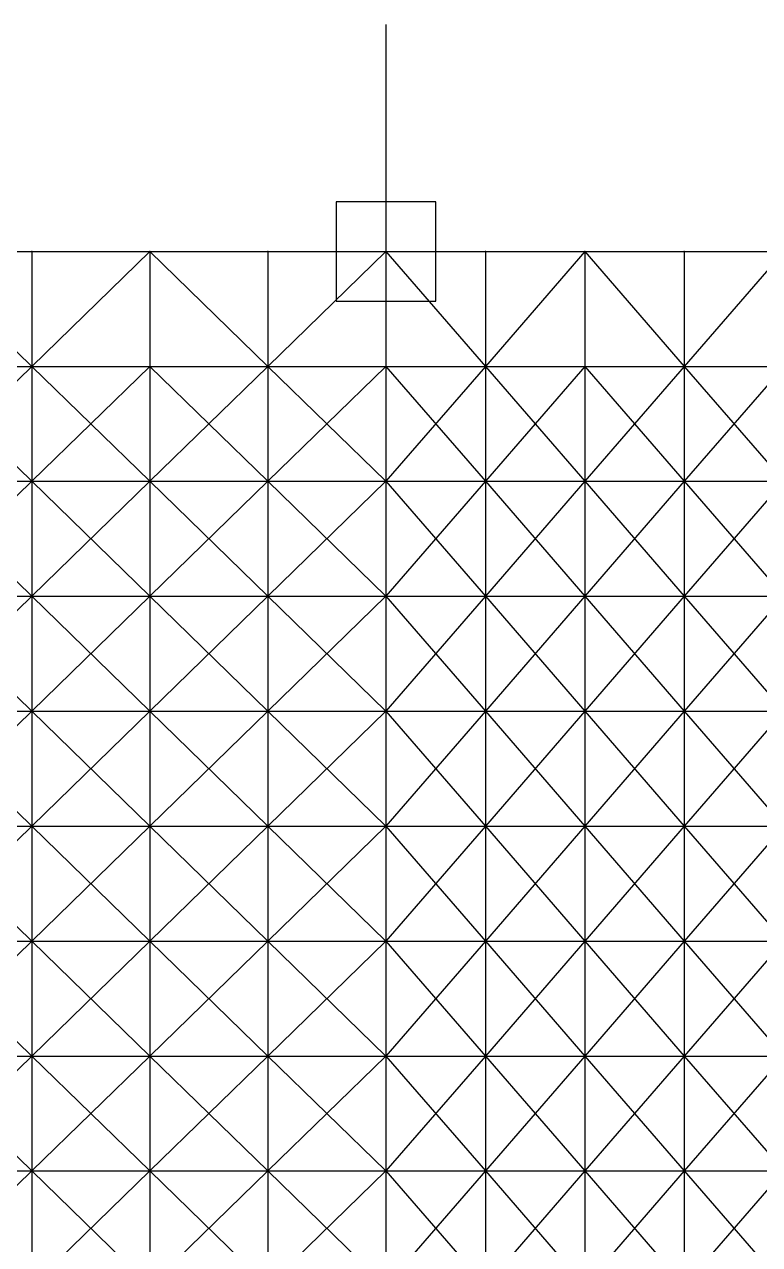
# Model space of a CAD drawing. Header units: millimetres. Extents: x -7.6 to 39, y -2.6 to 21.4.
# Drawn here: x 27.09 to 33.01, y 6.81 to 16.63 of the extents above; entities that cross this region are included whole.
import ezdxf

# ---------------------------------------------------------------- set-up
doc = ezdxf.new("R2010")
doc.units = ezdxf.units.MM
doc.linetypes.add('AM_ISO08W050x2', pattern=[9, 6, -0.75, 1.5, -0.75])
doc.layers.add('01_01_parede exterior', color=5, linetype='Continuous', lineweight=30)
for name, color, linetype in [('01_09_eixos', 124, 'AM_ISO08W050x2'), ('Bars', 7, 'Continuous'), ('Fixed Nodes', 7, 'Continuous'), ('Nodes', 7, 'Continuous')]:
    doc.layers.add(name, color=color, linetype=linetype)

msp = doc.modelspace()

# ---------------------------------------------------------------- linework, layer by layer
at = {"layer": '01_01_parede exterior'}
msp.add_lwpolyline([(30.4, 15.2), (29.6, 15.2), (29.6, 14.4), (30.4, 14.4)], close=True, dxfattribs=at)
at = {"layer": '01_09_eixos'}
for p, q in [((30, 16.6268), (30, -2.1613)), ((-1.3982, 14.8), (38.9641, 14.8)), ((-1.3982, 7.4), (38.9641, 7.4))]:
    msp.add_line(p, q, dxfattribs=at)
msp.add_lwpolyline([(-1.3982, 11.1), (38.9641, 11.1)], dxfattribs=at)
at = {"layer": 'Bars'}
for points in [[(26.2, 14.8, 0), (27.15, 14.8, 0)], [(26.2, 14.8, 0), (27.15, 13.875, 0)], [(26.2, 14.8, 0), (27.15, 13.875, -0.8)], [(27.15, 14.8, 0), (27.15, 13.875, 0)], [(27.15, 14.8, 0), (28.1, 14.8, 0)], [(27.15, 14.8, 0), (27.15, 13.875, -0.8)], [(28.1, 14.8, 0), (27.15, 13.875, 0)], [(28.1, 14.8, 0), (27.15, 13.875, -0.8)], [(28.1, 14.8, 0), (28.1, 13.875, 0)], [(28.1, 14.8, 0), (29.05, 14.8, 0)], [(28.1, 14.8, 0), (28.1, 13.875, -0.8)], [(28.1, 14.8, 0), (29.05, 13.875, 0)], [(28.1, 14.8, 0), (29.05, 13.875, -0.8)], [(29.05, 14.8, 0), (29.05, 13.875, 0)], [(29.05, 14.8, 0), (30, 14.8, 0)], [(29.05, 14.8, 0), (29.05, 13.875, -0.8)], [(30, 14.8, 0), (29.05, 13.875, 0)], [(30, 14.8, 0), (29.05, 13.875, -0.8)], [(30, 14.8, 0), (30, 13.875, 0)], [(30, 14.8, 0), (30.8, 14.8, 0)], [(30, 14.8, 0), (30, 13.875, -0.8)], [(30, 14.8, 0), (30.8, 13.875, 0)], [(30, 14.8, 0), (30.8, 13.875, -0.8)], [(30.8, 14.8, 0), (30.8, 13.875, 0)], [(30.8, 14.8, 0), (31.6, 14.8, 0)], [(30.8, 14.8, 0), (30.8, 13.875, -0.8)], [(31.6, 14.8, 0), (30.8, 13.875, 0)], [(31.6, 14.8, 0), (30.8, 13.875, -0.8)], [(31.6, 14.8, 0), (31.6, 13.875, 0)], [(31.6, 14.8, 0), (32.4, 14.8, 0)], [(31.6, 14.8, 0), (31.6, 13.875, -0.8)], [(31.6, 14.8, 0), (32.4, 13.875, 0)], [(31.6, 14.8, 0), (32.4, 13.875, -0.8)], [(32.4, 14.8, 0), (32.4, 13.875, 0)], [(32.4, 14.8, 0), (33.2, 14.8, 0)], [(32.4, 14.8, 0), (32.4, 13.875, -0.8)], [(33.2, 14.8, 0), (32.4, 13.875, 0)], [(33.2, 14.8, 0), (32.4, 13.875, -0.8)], [(26.2, 13.875, 0), (27.15, 13.875, 0)], [(26.2, 13.875, -0.8), (27.15, 13.875, -0.8)], [(26.2, 13.875, 0), (27.15, 13.875, -0.8)], [(27.15, 13.875, 0), (26.2, 12.95, 0)], [(26.2, 13.875, -0.8), (27.15, 12.95, -0.8)], [(27.15, 13.875, -0.8), (26.2, 12.95, 0)], [(27.15, 13.875, 0), (27.15, 13.875, -0.8)], [(27.15, 13.875, 0), (27.15, 12.95, 0)], [(27.15, 13.875, -0.8), (27.15, 12.95, -0.8)], [(27.15, 13.875, 0), (28.1, 13.875, 0)], [(27.15, 13.875, -0.8), (28.1, 13.875, -0.8)], [(27.15, 13.875, -0.8), (28.1, 13.875, 0)], [(27.15, 13.875, -0.8), (27.15, 12.95, 0)], [(27.15, 13.875, 0), (28.1, 12.95, 0)], [(28.1, 13.875, -0.8), (27.15, 12.95, -0.8)], [(27.15, 13.875, -0.8), (28.1, 12.95, 0)], [(28.1, 13.875, 0), (28.1, 13.875, -0.8)], [(28.1, 13.875, 0), (28.1, 12.95, 0)], [(28.1, 13.875, -0.8), (28.1, 12.95, -0.8)], [(28.1, 13.875, 0), (29.05, 13.875, 0)], [(28.1, 13.875, -0.8), (29.05, 13.875, -0.8)], [(28.1, 13.875, 0), (29.05, 13.875, -0.8)], [(28.1, 13.875, -0.8), (28.1, 12.95, 0)], [(29.05, 13.875, 0), (28.1, 12.95, 0)], [(28.1, 13.875, -0.8), (29.05, 12.95, -0.8)], [(29.05, 13.875, -0.8), (28.1, 12.95, 0)], [(29.05, 13.875, 0), (29.05, 13.875, -0.8)], [(29.05, 13.875, 0), (29.05, 12.95, 0)], [(29.05, 13.875, -0.8), (29.05, 12.95, -0.8)], [(29.05, 13.875, 0), (30, 13.875, 0)], [(29.05, 13.875, -0.8), (30, 13.875, -0.8)], [(29.05, 13.875, -0.8), (30, 13.875, 0)], [(29.05, 13.875, -0.8), (29.05, 12.95, 0)], [(29.05, 13.875, 0), (30, 12.95, 0)], [(30, 13.875, -0.8), (29.05, 12.95, -0.8)], [(29.05, 13.875, -0.8), (30, 12.95, 0)], [(30, 13.875, 0), (30, 13.875, -0.8)], [(30, 13.875, 0), (30, 12.95, 0)], [(30, 13.875, -0.8), (30, 12.95, -0.8)], [(30, 13.875, 0), (30.8, 13.875, 0)], [(30, 13.875, -0.8), (30.8, 13.875, -0.8)], [(30, 13.875, 0), (30.8, 13.875, -0.8)], [(30, 13.875, -0.8), (30, 12.95, 0)], [(30.8, 13.875, 0), (30, 12.95, 0)], [(30, 13.875, -0.8), (30.8, 12.95, -0.8)], [(30.8, 13.875, -0.8), (30, 12.95, 0)], [(30.8, 13.875, 0), (30.8, 13.875, -0.8)], [(30.8, 13.875, 0), (30.8, 12.95, 0)], [(30.8, 13.875, -0.8), (30.8, 12.95, -0.8)], [(30.8, 13.875, 0), (31.6, 13.875, 0)], [(30.8, 13.875, -0.8), (31.6, 13.875, -0.8)], [(30.8, 13.875, -0.8), (31.6, 13.875, 0)], [(30.8, 13.875, -0.8), (30.8, 12.95, 0)], [(30.8, 13.875, 0), (31.6, 12.95, 0)], [(31.6, 13.875, -0.8), (30.8, 12.95, -0.8)], [(30.8, 13.875, -0.8), (31.6, 12.95, 0)], [(31.6, 13.875, 0), (31.6, 13.875, -0.8)], [(31.6, 13.875, 0), (31.6, 12.95, 0)], [(31.6, 13.875, -0.8), (31.6, 12.95, -0.8)], [(31.6, 13.875, 0), (32.4, 13.875, 0)], [(31.6, 13.875, -0.8), (32.4, 13.875, -0.8)], [(31.6, 13.875, 0), (32.4, 13.875, -0.8)], [(31.6, 13.875, -0.8), (31.6, 12.95, 0)], [(32.4, 13.875, 0), (31.6, 12.95, 0)], [(31.6, 13.875, -0.8), (32.4, 12.95, -0.8)], [(32.4, 13.875, -0.8), (31.6, 12.95, 0)], [(32.4, 13.875, 0), (32.4, 13.875, -0.8)], [(32.4, 13.875, 0), (32.4, 12.95, 0)], [(32.4, 13.875, -0.8), (32.4, 12.95, -0.8)], [(32.4, 13.875, 0), (33.2, 13.875, 0)], [(32.4, 13.875, -0.8), (33.2, 13.875, -0.8)], [(32.4, 13.875, -0.8), (33.2, 13.875, 0)], [(32.4, 13.875, -0.8), (32.4, 12.95, 0)], [(32.4, 13.875, 0), (33.2, 12.95, 0)], [(33.2, 13.875, -0.8), (32.4, 12.95, -0.8)], [(32.4, 13.875, -0.8), (33.2, 12.95, 0)], [(26.2, 12.95, 0), (27.15, 12.95, 0)], [(26.2, 12.95, -0.8), (27.15, 12.95, -0.8)], [(26.2, 12.95, 0), (27.15, 12.95, -0.8)], [(26.2, 12.95, 0), (27.15, 12.025, 0)], [(27.15, 12.95, -0.8), (26.2, 12.025, -0.8)], [(26.2, 12.95, 0), (27.15, 12.025, -0.8)], [(27.15, 12.95, 0), (27.15, 12.95, -0.8)], [(27.15, 12.95, 0), (27.15, 12.025, 0)], [(27.15, 12.95, -0.8), (27.15, 12.025, -0.8)], [(27.15, 12.95, 0), (28.1, 12.95, 0)], [(27.15, 12.95, -0.8), (28.1, 12.95, -0.8)], [(27.15, 12.95, -0.8), (28.1, 12.95, 0)], [(27.15, 12.95, 0), (27.15, 12.025, -0.8)], [(28.1, 12.95, 0), (27.15, 12.025, 0)], [(27.15, 12.95, -0.8), (28.1, 12.025, -0.8)], [(28.1, 12.95, 0), (27.15, 12.025, -0.8)], [(28.1, 12.95, 0), (28.1, 12.95, -0.8)], [(28.1, 12.95, 0), (28.1, 12.025, 0)], [(28.1, 12.95, -0.8), (28.1, 12.025, -0.8)], [(28.1, 12.95, 0), (29.05, 12.95, 0)], [(28.1, 12.95, -0.8), (29.05, 12.95, -0.8)], [(28.1, 12.95, 0), (29.05, 12.95, -0.8)], [(28.1, 12.95, 0), (28.1, 12.025, -0.8)], [(28.1, 12.95, 0), (29.05, 12.025, 0)], [(29.05, 12.95, -0.8), (28.1, 12.025, -0.8)], [(28.1, 12.95, 0), (29.05, 12.025, -0.8)], [(29.05, 12.95, 0), (29.05, 12.95, -0.8)], [(29.05, 12.95, 0), (29.05, 12.025, 0)], [(29.05, 12.95, -0.8), (29.05, 12.025, -0.8)], [(29.05, 12.95, 0), (30, 12.95, 0)], [(29.05, 12.95, -0.8), (30, 12.95, -0.8)], [(29.05, 12.95, -0.8), (30, 12.95, 0)], [(29.05, 12.95, 0), (29.05, 12.025, -0.8)], [(30, 12.95, 0), (29.05, 12.025, 0)], [(29.05, 12.95, -0.8), (30, 12.025, -0.8)], [(30, 12.95, 0), (29.05, 12.025, -0.8)], [(30, 12.95, 0), (30, 12.95, -0.8)], [(30, 12.95, 0), (30, 12.025, 0)], [(30, 12.95, -0.8), (30, 12.025, -0.8)], [(30, 12.95, 0), (30.8, 12.95, 0)], [(30, 12.95, -0.8), (30.8, 12.95, -0.8)], [(30, 12.95, 0), (30.8, 12.95, -0.8)], [(30, 12.95, 0), (30, 12.025, -0.8)], [(30, 12.95, 0), (30.8, 12.025, 0)], [(30.8, 12.95, -0.8), (30, 12.025, -0.8)], [(30, 12.95, 0), (30.8, 12.025, -0.8)], [(30.8, 12.95, 0), (30.8, 12.95, -0.8)], [(30.8, 12.95, 0), (30.8, 12.025, 0)], [(30.8, 12.95, -0.8), (30.8, 12.025, -0.8)], [(30.8, 12.95, 0), (31.6, 12.95, 0)], [(30.8, 12.95, -0.8), (31.6, 12.95, -0.8)], [(30.8, 12.95, -0.8), (31.6, 12.95, 0)], [(30.8, 12.95, 0), (30.8, 12.025, -0.8)], [(31.6, 12.95, 0), (30.8, 12.025, 0)], [(30.8, 12.95, -0.8), (31.6, 12.025, -0.8)], [(31.6, 12.95, 0), (30.8, 12.025, -0.8)], [(31.6, 12.95, 0), (31.6, 12.95, -0.8)], [(31.6, 12.95, 0), (31.6, 12.025, 0)], [(31.6, 12.95, -0.8), (31.6, 12.025, -0.8)], [(31.6, 12.95, 0), (32.4, 12.95, 0)], [(31.6, 12.95, -0.8), (32.4, 12.95, -0.8)], [(31.6, 12.95, 0), (32.4, 12.95, -0.8)], [(31.6, 12.95, 0), (31.6, 12.025, -0.8)], [(31.6, 12.95, 0), (32.4, 12.025, 0)], [(32.4, 12.95, -0.8), (31.6, 12.025, -0.8)], [(31.6, 12.95, 0), (32.4, 12.025, -0.8)], [(32.4, 12.95, 0), (32.4, 12.95, -0.8)], [(32.4, 12.95, 0), (32.4, 12.025, 0)], [(32.4, 12.95, -0.8), (32.4, 12.025, -0.8)], [(32.4, 12.95, 0), (33.2, 12.95, 0)], [(32.4, 12.95, -0.8), (33.2, 12.95, -0.8)], [(32.4, 12.95, -0.8), (33.2, 12.95, 0)], [(32.4, 12.95, 0), (32.4, 12.025, -0.8)], [(33.2, 12.95, 0), (32.4, 12.025, 0)], [(32.4, 12.95, -0.8), (33.2, 12.025, -0.8)], [(33.2, 12.95, 0), (32.4, 12.025, -0.8)], [(26.2, 12.025, 0), (27.15, 12.025, 0)], [(26.2, 12.025, -0.8), (27.15, 12.025, -0.8)], [(26.2, 12.025, 0), (27.15, 12.025, -0.8)], [(27.15, 12.025, 0), (26.2, 11.1, 0)], [(26.2, 12.025, -0.8), (27.15, 11.1, -0.8)], [(27.15, 12.025, -0.8), (26.2, 11.1, 0)], [(27.15, 12.025, 0), (27.15, 12.025, -0.8)], [(27.15, 12.025, 0), (27.15, 11.1, 0)], [(27.15, 12.025, -0.8), (27.15, 11.1, -0.8)], [(27.15, 12.025, 0), (28.1, 12.025, 0)], [(27.15, 12.025, -0.8), (28.1, 12.025, -0.8)], [(27.15, 12.025, -0.8), (28.1, 12.025, 0)], [(27.15, 12.025, -0.8), (27.15, 11.1, 0)], [(27.15, 12.025, 0), (28.1, 11.1, 0)], [(28.1, 12.025, -0.8), (27.15, 11.1, -0.8)], [(27.15, 12.025, -0.8), (28.1, 11.1, 0)], [(28.1, 12.025, 0), (28.1, 12.025, -0.8)], [(28.1, 12.025, 0), (28.1, 11.1, 0)], [(28.1, 12.025, -0.8), (28.1, 11.1, -0.8)], [(28.1, 12.025, 0), (29.05, 12.025, 0)], [(28.1, 12.025, -0.8), (29.05, 12.025, -0.8)], [(28.1, 12.025, 0), (29.05, 12.025, -0.8)], [(28.1, 12.025, -0.8), (28.1, 11.1, 0)], [(29.05, 12.025, 0), (28.1, 11.1, 0)], [(28.1, 12.025, -0.8), (29.05, 11.1, -0.8)], [(29.05, 12.025, -0.8), (28.1, 11.1, 0)], [(29.05, 12.025, 0), (29.05, 12.025, -0.8)], [(29.05, 12.025, 0), (29.05, 11.1, 0)], [(29.05, 12.025, -0.8), (29.05, 11.1, -0.8)], [(29.05, 12.025, 0), (30, 12.025, 0)], [(29.05, 12.025, -0.8), (30, 12.025, -0.8)], [(29.05, 12.025, -0.8), (30, 12.025, 0)], [(29.05, 12.025, -0.8), (29.05, 11.1, 0)], [(29.05, 12.025, 0), (30, 11.1, 0)], [(30, 12.025, -0.8), (29.05, 11.1, -0.8)], [(29.05, 12.025, -0.8), (30, 11.1, 0)], [(30, 12.025, 0), (30, 12.025, -0.8)], [(30, 12.025, 0), (30, 11.1, 0)], [(30, 12.025, -0.8), (30, 11.1, -0.8)], [(30, 12.025, 0), (30.8, 12.025, 0)], [(30, 12.025, -0.8), (30.8, 12.025, -0.8)], [(30, 12.025, 0), (30.8, 12.025, -0.8)], [(30, 12.025, -0.8), (30, 11.1, 0)], [(30.8, 12.025, 0), (30, 11.1, 0)], [(30, 12.025, -0.8), (30.8, 11.1, -0.8)], [(30.8, 12.025, -0.8), (30, 11.1, 0)], [(30.8, 12.025, 0), (30.8, 12.025, -0.8)], [(30.8, 12.025, 0), (30.8, 11.1, 0)], [(30.8, 12.025, -0.8), (30.8, 11.1, -0.8)], [(30.8, 12.025, 0), (31.6, 12.025, 0)], [(30.8, 12.025, -0.8), (31.6, 12.025, -0.8)], [(30.8, 12.025, -0.8), (31.6, 12.025, 0)], [(30.8, 12.025, -0.8), (30.8, 11.1, 0)], [(30.8, 12.025, 0), (31.6, 11.1, 0)], [(31.6, 12.025, -0.8), (30.8, 11.1, -0.8)], [(30.8, 12.025, -0.8), (31.6, 11.1, 0)], [(31.6, 12.025, 0), (31.6, 12.025, -0.8)], [(31.6, 12.025, 0), (31.6, 11.1, 0)], [(31.6, 12.025, -0.8), (31.6, 11.1, -0.8)], [(31.6, 12.025, 0), (32.4, 12.025, 0)], [(31.6, 12.025, -0.8), (32.4, 12.025, -0.8)], [(31.6, 12.025, 0), (32.4, 12.025, -0.8)], [(31.6, 12.025, -0.8), (31.6, 11.1, 0)], [(32.4, 12.025, 0), (31.6, 11.1, 0)], [(31.6, 12.025, -0.8), (32.4, 11.1, -0.8)], [(32.4, 12.025, -0.8), (31.6, 11.1, 0)], [(32.4, 12.025, 0), (32.4, 12.025, -0.8)], [(32.4, 12.025, 0), (32.4, 11.1, 0)], [(32.4, 12.025, -0.8), (32.4, 11.1, -0.8)], [(32.4, 12.025, 0), (33.2, 12.025, 0)], [(32.4, 12.025, -0.8), (33.2, 12.025, -0.8)], [(32.4, 12.025, -0.8), (33.2, 12.025, 0)], [(32.4, 12.025, -0.8), (32.4, 11.1, 0)], [(32.4, 12.025, 0), (33.2, 11.1, 0)], [(33.2, 12.025, -0.8), (32.4, 11.1, -0.8)], [(32.4, 12.025, -0.8), (33.2, 11.1, 0)], [(26.2, 11.1, 0), (27.15, 11.1, 0)], [(26.2, 11.1, -0.8), (27.15, 11.1, -0.8)], [(26.2, 11.1, 0), (27.15, 11.1, -0.8)], [(26.2, 11.1, 0), (27.15, 10.175, 0)], [(27.15, 11.1, -0.8), (26.2, 10.175, -0.8)], [(26.2, 11.1, 0), (27.15, 10.175, -0.8)], [(27.15, 11.1, 0), (27.15, 11.1, -0.8)], [(27.15, 11.1, 0), (27.15, 10.175, 0)], [(27.15, 11.1, -0.8), (27.15, 10.175, -0.8)], [(27.15, 11.1, 0), (28.1, 11.1, 0)], [(27.15, 11.1, -0.8), (28.1, 11.1, -0.8)], [(27.15, 11.1, -0.8), (28.1, 11.1, 0)], [(27.15, 11.1, 0), (27.15, 10.175, -0.8)], [(28.1, 11.1, 0), (27.15, 10.175, 0)], [(27.15, 11.1, -0.8), (28.1, 10.175, -0.8)], [(28.1, 11.1, 0), (27.15, 10.175, -0.8)], [(28.1, 11.1, 0), (28.1, 11.1, -0.8)], [(28.1, 11.1, 0), (28.1, 10.175, 0)], [(28.1, 11.1, -0.8), (28.1, 10.175, -0.8)], [(28.1, 11.1, 0), (29.05, 11.1, 0)], [(28.1, 11.1, -0.8), (29.05, 11.1, -0.8)], [(28.1, 11.1, 0), (29.05, 11.1, -0.8)], [(28.1, 11.1, 0), (28.1, 10.175, -0.8)], [(28.1, 11.1, 0), (29.05, 10.175, 0)], [(29.05, 11.1, -0.8), (28.1, 10.175, -0.8)], [(28.1, 11.1, 0), (29.05, 10.175, -0.8)], [(29.05, 11.1, 0), (29.05, 11.1, -0.8)], [(29.05, 11.1, 0), (29.05, 10.175, 0)], [(29.05, 11.1, -0.8), (29.05, 10.175, -0.8)], [(29.05, 11.1, 0), (30, 11.1, 0)], [(29.05, 11.1, -0.8), (30, 11.1, -0.8)], [(29.05, 11.1, -0.8), (30, 11.1, 0)], [(29.05, 11.1, 0), (29.05, 10.175, -0.8)], [(30, 11.1, 0), (29.05, 10.175, 0)], [(29.05, 11.1, -0.8), (30, 10.175, -0.8)], [(30, 11.1, 0), (29.05, 10.175, -0.8)], [(30, 11.1, 0), (30, 11.1, -0.8)], [(30, 11.1, 0), (30, 10.175, 0)], [(30, 11.1, -0.8), (30, 10.175, -0.8)], [(30, 11.1, 0), (30.8, 11.1, 0)], [(30, 11.1, -0.8), (30.8, 11.1, -0.8)], [(30, 11.1, 0), (30.8, 11.1, -0.8)], [(30, 11.1, 0), (30, 10.175, -0.8)], [(30, 11.1, 0), (30.8, 10.175, 0)], [(30.8, 11.1, -0.8), (30, 10.175, -0.8)], [(30, 11.1, 0), (30.8, 10.175, -0.8)], [(30.8, 11.1, 0), (30.8, 11.1, -0.8)], [(30.8, 11.1, 0), (30.8, 10.175, 0)], [(30.8, 11.1, -0.8), (30.8, 10.175, -0.8)], [(30.8, 11.1, 0), (31.6, 11.1, 0)], [(30.8, 11.1, -0.8), (31.6, 11.1, -0.8)], [(30.8, 11.1, -0.8), (31.6, 11.1, 0)], [(30.8, 11.1, 0), (30.8, 10.175, -0.8)], [(31.6, 11.1, 0), (30.8, 10.175, 0)], [(30.8, 11.1, -0.8), (31.6, 10.175, -0.8)], [(31.6, 11.1, 0), (30.8, 10.175, -0.8)], [(31.6, 11.1, 0), (31.6, 11.1, -0.8)], [(31.6, 11.1, 0), (31.6, 10.175, 0)], [(31.6, 11.1, -0.8), (31.6, 10.175, -0.8)], [(31.6, 11.1, 0), (32.4, 11.1, 0)], [(31.6, 11.1, -0.8), (32.4, 11.1, -0.8)], [(31.6, 11.1, 0), (32.4, 11.1, -0.8)], [(31.6, 11.1, 0), (31.6, 10.175, -0.8)], [(31.6, 11.1, 0), (32.4, 10.175, 0)], [(32.4, 11.1, -0.8), (31.6, 10.175, -0.8)], [(31.6, 11.1, 0), (32.4, 10.175, -0.8)], [(32.4, 11.1, 0), (32.4, 11.1, -0.8)], [(32.4, 11.1, 0), (32.4, 10.175, 0)], [(32.4, 11.1, -0.8), (32.4, 10.175, -0.8)], [(32.4, 11.1, 0), (33.2, 11.1, 0)], [(32.4, 11.1, -0.8), (33.2, 11.1, -0.8)], [(32.4, 11.1, -0.8), (33.2, 11.1, 0)], [(32.4, 11.1, 0), (32.4, 10.175, -0.8)], [(33.2, 11.1, 0), (32.4, 10.175, 0)], [(32.4, 11.1, -0.8), (33.2, 10.175, -0.8)], [(33.2, 11.1, 0), (32.4, 10.175, -0.8)], [(26.2, 10.175, 0), (27.15, 10.175, 0)], [(26.2, 10.175, -0.8), (27.15, 10.175, -0.8)], [(26.2, 10.175, 0), (27.15, 10.175, -0.8)], [(27.15, 10.175, 0), (26.2, 9.25, 0)], [(26.2, 10.175, -0.8), (27.15, 9.25, -0.8)], [(27.15, 10.175, -0.8), (26.2, 9.25, 0)], [(27.15, 10.175, 0), (27.15, 10.175, -0.8)], [(27.15, 10.175, 0), (27.15, 9.25, 0)], [(27.15, 10.175, -0.8), (27.15, 9.25, -0.8)], [(27.15, 10.175, 0), (28.1, 10.175, 0)], [(27.15, 10.175, -0.8), (28.1, 10.175, -0.8)], [(27.15, 10.175, -0.8), (28.1, 10.175, 0)], [(27.15, 10.175, -0.8), (27.15, 9.25, 0)], [(27.15, 10.175, 0), (28.1, 9.25, 0)], [(28.1, 10.175, -0.8), (27.15, 9.25, -0.8)], [(27.15, 10.175, -0.8), (28.1, 9.25, 0)], [(28.1, 10.175, 0), (28.1, 10.175, -0.8)], [(28.1, 10.175, 0), (28.1, 9.25, 0)], [(28.1, 10.175, -0.8), (28.1, 9.25, -0.8)], [(28.1, 10.175, 0), (29.05, 10.175, 0)], [(28.1, 10.175, -0.8), (29.05, 10.175, -0.8)], [(28.1, 10.175, 0), (29.05, 10.175, -0.8)], [(28.1, 10.175, -0.8), (28.1, 9.25, 0)], [(29.05, 10.175, 0), (28.1, 9.25, 0)], [(28.1, 10.175, -0.8), (29.05, 9.25, -0.8)], [(29.05, 10.175, -0.8), (28.1, 9.25, 0)], [(29.05, 10.175, 0), (29.05, 10.175, -0.8)], [(29.05, 10.175, 0), (29.05, 9.25, 0)], [(29.05, 10.175, -0.8), (29.05, 9.25, -0.8)], [(29.05, 10.175, 0), (30, 10.175, 0)], [(29.05, 10.175, -0.8), (30, 10.175, -0.8)], [(29.05, 10.175, -0.8), (30, 10.175, 0)], [(29.05, 10.175, -0.8), (29.05, 9.25, 0)], [(29.05, 10.175, 0), (30, 9.25, 0)], [(30, 10.175, -0.8), (29.05, 9.25, -0.8)], [(29.05, 10.175, -0.8), (30, 9.25, 0)], [(30, 10.175, 0), (30, 10.175, -0.8)], [(30, 10.175, 0), (30, 9.25, 0)], [(30, 10.175, -0.8), (30, 9.25, -0.8)], [(30, 10.175, 0), (30.8, 10.175, 0)], [(30, 10.175, -0.8), (30.8, 10.175, -0.8)], [(30, 10.175, 0), (30.8, 10.175, -0.8)], [(30, 10.175, -0.8), (30, 9.25, 0)], [(30.8, 10.175, 0), (30, 9.25, 0)], [(30, 10.175, -0.8), (30.8, 9.25, -0.8)], [(30.8, 10.175, -0.8), (30, 9.25, 0)], [(30.8, 10.175, 0), (30.8, 10.175, -0.8)], [(30.8, 10.175, 0), (30.8, 9.25, 0)], [(30.8, 10.175, -0.8), (30.8, 9.25, -0.8)], [(30.8, 10.175, 0), (31.6, 10.175, 0)], [(30.8, 10.175, -0.8), (31.6, 10.175, -0.8)], [(30.8, 10.175, -0.8), (31.6, 10.175, 0)], [(30.8, 10.175, -0.8), (30.8, 9.25, 0)], [(30.8, 10.175, 0), (31.6, 9.25, 0)], [(31.6, 10.175, -0.8), (30.8, 9.25, -0.8)], [(30.8, 10.175, -0.8), (31.6, 9.25, 0)], [(31.6, 10.175, 0), (31.6, 10.175, -0.8)], [(31.6, 10.175, 0), (31.6, 9.25, 0)], [(31.6, 10.175, -0.8), (31.6, 9.25, -0.8)], [(31.6, 10.175, 0), (32.4, 10.175, 0)], [(31.6, 10.175, -0.8), (32.4, 10.175, -0.8)], [(31.6, 10.175, 0), (32.4, 10.175, -0.8)], [(31.6, 10.175, -0.8), (31.6, 9.25, 0)], [(32.4, 10.175, 0), (31.6, 9.25, 0)], [(31.6, 10.175, -0.8), (32.4, 9.25, -0.8)], [(32.4, 10.175, -0.8), (31.6, 9.25, 0)], [(32.4, 10.175, 0), (32.4, 10.175, -0.8)], [(32.4, 10.175, 0), (32.4, 9.25, 0)], [(32.4, 10.175, -0.8), (32.4, 9.25, -0.8)], [(32.4, 10.175, 0), (33.2, 10.175, 0)], [(32.4, 10.175, -0.8), (33.2, 10.175, -0.8)], [(32.4, 10.175, -0.8), (33.2, 10.175, 0)], [(32.4, 10.175, -0.8), (32.4, 9.25, 0)], [(32.4, 10.175, 0), (33.2, 9.25, 0)], [(33.2, 10.175, -0.8), (32.4, 9.25, -0.8)], [(32.4, 10.175, -0.8), (33.2, 9.25, 0)], [(26.2, 9.25, 0), (27.15, 9.25, 0)], [(26.2, 9.25, -0.8), (27.15, 9.25, -0.8)], [(26.2, 9.25, 0), (27.15, 9.25, -0.8)], [(26.2, 9.25, 0), (27.15, 8.325, 0)], [(27.15, 9.25, -0.8), (26.2, 8.325, -0.8)], [(26.2, 9.25, 0), (27.15, 8.325, -0.8)], [(27.15, 9.25, 0), (27.15, 9.25, -0.8)], [(27.15, 9.25, 0), (27.15, 8.325, 0)], [(27.15, 9.25, -0.8), (27.15, 8.325, -0.8)], [(27.15, 9.25, 0), (28.1, 9.25, 0)], [(27.15, 9.25, -0.8), (28.1, 9.25, -0.8)], [(27.15, 9.25, -0.8), (28.1, 9.25, 0)], [(27.15, 9.25, 0), (27.15, 8.325, -0.8)], [(28.1, 9.25, 0), (27.15, 8.325, 0)], [(27.15, 9.25, -0.8), (28.1, 8.325, -0.8)], [(28.1, 9.25, 0), (27.15, 8.325, -0.8)], [(28.1, 9.25, 0), (28.1, 9.25, -0.8)], [(28.1, 9.25, 0), (28.1, 8.325, 0)], [(28.1, 9.25, -0.8), (28.1, 8.325, -0.8)], [(28.1, 9.25, 0), (29.05, 9.25, 0)], [(28.1, 9.25, -0.8), (29.05, 9.25, -0.8)], [(28.1, 9.25, 0), (29.05, 9.25, -0.8)], [(28.1, 9.25, 0), (28.1, 8.325, -0.8)], [(28.1, 9.25, 0), (29.05, 8.325, 0)], [(29.05, 9.25, -0.8), (28.1, 8.325, -0.8)], [(28.1, 9.25, 0), (29.05, 8.325, -0.8)], [(29.05, 9.25, 0), (29.05, 9.25, -0.8)], [(29.05, 9.25, 0), (29.05, 8.325, 0)], [(29.05, 9.25, -0.8), (29.05, 8.325, -0.8)], [(29.05, 9.25, 0), (30, 9.25, 0)], [(29.05, 9.25, -0.8), (30, 9.25, -0.8)], [(29.05, 9.25, -0.8), (30, 9.25, 0)], [(29.05, 9.25, 0), (29.05, 8.325, -0.8)], [(30, 9.25, 0), (29.05, 8.325, 0)], [(29.05, 9.25, -0.8), (30, 8.325, -0.8)], [(30, 9.25, 0), (29.05, 8.325, -0.8)], [(30, 9.25, 0), (30, 9.25, -0.8)], [(30, 9.25, 0), (30, 8.325, 0)], [(30, 9.25, -0.8), (30, 8.325, -0.8)], [(30, 9.25, 0), (30.8, 9.25, 0)], [(30, 9.25, -0.8), (30.8, 9.25, -0.8)], [(30, 9.25, 0), (30.8, 9.25, -0.8)], [(30, 9.25, 0), (30, 8.325, -0.8)], [(30, 9.25, 0), (30.8, 8.325, 0)], [(30.8, 9.25, -0.8), (30, 8.325, -0.8)], [(30, 9.25, 0), (30.8, 8.325, -0.8)], [(30.8, 9.25, 0), (30.8, 9.25, -0.8)], [(30.8, 9.25, 0), (30.8, 8.325, 0)], [(30.8, 9.25, -0.8), (30.8, 8.325, -0.8)], [(30.8, 9.25, 0), (31.6, 9.25, 0)], [(30.8, 9.25, -0.8), (31.6, 9.25, -0.8)], [(30.8, 9.25, -0.8), (31.6, 9.25, 0)], [(30.8, 9.25, 0), (30.8, 8.325, -0.8)], [(31.6, 9.25, 0), (30.8, 8.325, 0)], [(30.8, 9.25, -0.8), (31.6, 8.325, -0.8)], [(31.6, 9.25, 0), (30.8, 8.325, -0.8)], [(31.6, 9.25, 0), (31.6, 9.25, -0.8)], [(31.6, 9.25, 0), (31.6, 8.325, 0)], [(31.6, 9.25, -0.8), (31.6, 8.325, -0.8)], [(31.6, 9.25, 0), (32.4, 9.25, 0)], [(31.6, 9.25, -0.8), (32.4, 9.25, -0.8)], [(31.6, 9.25, 0), (32.4, 9.25, -0.8)], [(31.6, 9.25, 0), (31.6, 8.325, -0.8)], [(31.6, 9.25, 0), (32.4, 8.325, 0)], [(32.4, 9.25, -0.8), (31.6, 8.325, -0.8)], [(31.6, 9.25, 0), (32.4, 8.325, -0.8)], [(32.4, 9.25, 0), (32.4, 9.25, -0.8)], [(32.4, 9.25, 0), (32.4, 8.325, 0)], [(32.4, 9.25, -0.8), (32.4, 8.325, -0.8)], [(32.4, 9.25, 0), (33.2, 9.25, 0)], [(32.4, 9.25, -0.8), (33.2, 9.25, -0.8)], [(32.4, 9.25, -0.8), (33.2, 9.25, 0)], [(32.4, 9.25, 0), (32.4, 8.325, -0.8)], [(33.2, 9.25, 0), (32.4, 8.325, 0)], [(32.4, 9.25, -0.8), (33.2, 8.325, -0.8)], [(33.2, 9.25, 0), (32.4, 8.325, -0.8)], [(26.2, 8.325, 0), (27.15, 8.325, 0)], [(26.2, 8.325, -0.8), (27.15, 8.325, -0.8)], [(26.2, 8.325, 0), (27.15, 8.325, -0.8)], [(27.15, 8.325, 0), (26.2, 7.4, 0)], [(26.2, 8.325, -0.8), (27.15, 7.4, -0.8)], [(27.15, 8.325, -0.8), (26.2, 7.4, 0)], [(27.15, 8.325, 0), (27.15, 8.325, -0.8)], [(27.15, 8.325, 0), (27.15, 7.4, 0)], [(27.15, 8.325, -0.8), (27.15, 7.4, -0.8)], [(27.15, 8.325, 0), (28.1, 8.325, 0)], [(27.15, 8.325, -0.8), (28.1, 8.325, -0.8)], [(27.15, 8.325, -0.8), (28.1, 8.325, 0)], [(27.15, 8.325, -0.8), (27.15, 7.4, 0)], [(27.15, 8.325, 0), (28.1, 7.4, 0)], [(28.1, 8.325, -0.8), (27.15, 7.4, -0.8)], [(27.15, 8.325, -0.8), (28.1, 7.4, 0)], [(28.1, 8.325, 0), (28.1, 8.325, -0.8)], [(28.1, 8.325, 0), (28.1, 7.4, 0)], [(28.1, 8.325, -0.8), (28.1, 7.4, -0.8)], [(28.1, 8.325, 0), (29.05, 8.325, 0)], [(28.1, 8.325, -0.8), (29.05, 8.325, -0.8)], [(28.1, 8.325, 0), (29.05, 8.325, -0.8)], [(28.1, 8.325, -0.8), (28.1, 7.4, 0)], [(29.05, 8.325, 0), (28.1, 7.4, 0)], [(28.1, 8.325, -0.8), (29.05, 7.4, -0.8)], [(29.05, 8.325, -0.8), (28.1, 7.4, 0)], [(29.05, 8.325, 0), (29.05, 8.325, -0.8)], [(29.05, 8.325, 0), (29.05, 7.4, 0)], [(29.05, 8.325, -0.8), (29.05, 7.4, -0.8)], [(29.05, 8.325, 0), (30, 8.325, 0)], [(29.05, 8.325, -0.8), (30, 8.325, -0.8)], [(29.05, 8.325, -0.8), (30, 8.325, 0)], [(29.05, 8.325, -0.8), (29.05, 7.4, 0)], [(29.05, 8.325, 0), (30, 7.4, 0)], [(30, 8.325, -0.8), (29.05, 7.4, -0.8)], [(29.05, 8.325, -0.8), (30, 7.4, 0)], [(30, 8.325, 0), (30, 8.325, -0.8)], [(30, 8.325, 0), (30, 7.4, 0)], [(30, 8.325, -0.8), (30, 7.4, -0.8)], [(30, 8.325, 0), (30.8, 8.325, 0)], [(30, 8.325, -0.8), (30.8, 8.325, -0.8)], [(30, 8.325, 0), (30.8, 8.325, -0.8)], [(30, 8.325, -0.8), (30, 7.4, 0)], [(30.8, 8.325, 0), (30, 7.4, 0)], [(30, 8.325, -0.8), (30.8, 7.4, -0.8)], [(30.8, 8.325, -0.8), (30, 7.4, 0)], [(30.8, 8.325, 0), (30.8, 8.325, -0.8)], [(30.8, 8.325, 0), (30.8, 7.4, 0)], [(30.8, 8.325, -0.8), (30.8, 7.4, -0.8)], [(30.8, 8.325, 0), (31.6, 8.325, 0)], [(30.8, 8.325, -0.8), (31.6, 8.325, -0.8)], [(30.8, 8.325, -0.8), (31.6, 8.325, 0)], [(30.8, 8.325, -0.8), (30.8, 7.4, 0)], [(30.8, 8.325, 0), (31.6, 7.4, 0)], [(31.6, 8.325, -0.8), (30.8, 7.4, -0.8)], [(30.8, 8.325, -0.8), (31.6, 7.4, 0)], [(31.6, 8.325, 0), (31.6, 8.325, -0.8)], [(31.6, 8.325, 0), (31.6, 7.4, 0)], [(31.6, 8.325, -0.8), (31.6, 7.4, -0.8)], [(31.6, 8.325, 0), (32.4, 8.325, 0)], [(31.6, 8.325, -0.8), (32.4, 8.325, -0.8)], [(31.6, 8.325, 0), (32.4, 8.325, -0.8)], [(31.6, 8.325, -0.8), (31.6, 7.4, 0)], [(32.4, 8.325, 0), (31.6, 7.4, 0)], [(31.6, 8.325, -0.8), (32.4, 7.4, -0.8)], [(32.4, 8.325, -0.8), (31.6, 7.4, 0)], [(32.4, 8.325, 0), (32.4, 8.325, -0.8)], [(32.4, 8.325, 0), (32.4, 7.4, 0)], [(32.4, 8.325, -0.8), (32.4, 7.4, -0.8)], [(32.4, 8.325, 0), (33.2, 8.325, 0)], [(32.4, 8.325, -0.8), (33.2, 8.325, -0.8)], [(32.4, 8.325, -0.8), (33.2, 8.325, 0)], [(32.4, 8.325, -0.8), (32.4, 7.4, 0)], [(32.4, 8.325, 0), (33.2, 7.4, 0)], [(33.2, 8.325, -0.8), (32.4, 7.4, -0.8)], [(32.4, 8.325, -0.8), (33.2, 7.4, 0)], [(26.2, 7.4, 0), (27.15, 7.4, 0)], [(26.2, 7.4, -0.8), (27.15, 7.4, -0.8)], [(26.2, 7.4, 0), (27.15, 7.4, -0.8)], [(27.15, 7.4, -0.8), (26.2, 6.475, -0.8)], [(27.15, 7.4, 0), (27.15, 7.4, -0.8)], [(27.15, 7.4, 0), (27.15, 6.475, 0)], [(27.15, 7.4, -0.8), (27.15, 6.475, -0.8)], [(27.15, 7.4, 0), (28.1, 7.4, 0)], [(27.15, 7.4, -0.8), (28.1, 7.4, -0.8)], [(27.15, 7.4, -0.8), (28.1, 7.4, 0)], [(27.15, 7.4, 0), (27.15, 6.475, -0.8)], [(28.1, 7.4, 0), (27.15, 6.475, 0)], [(27.15, 7.4, -0.8), (28.1, 6.475, -0.8)], [(28.1, 7.4, 0), (27.15, 6.475, -0.8)], [(28.1, 7.4, 0), (28.1, 7.4, -0.8)], [(28.1, 7.4, 0), (28.1, 6.475, 0)], [(28.1, 7.4, -0.8), (28.1, 6.475, -0.8)], [(28.1, 7.4, 0), (29.05, 7.4, 0)], [(28.1, 7.4, -0.8), (29.05, 7.4, -0.8)], [(28.1, 7.4, 0), (29.05, 7.4, -0.8)], [(28.1, 7.4, 0), (28.1, 6.475, -0.8)], [(28.1, 7.4, 0), (29.05, 6.475, 0)], [(29.05, 7.4, -0.8), (28.1, 6.475, -0.8)], [(28.1, 7.4, 0), (29.05, 6.475, -0.8)], [(29.05, 7.4, 0), (29.05, 7.4, -0.8)], [(29.05, 7.4, 0), (29.05, 6.475, 0)], [(29.05, 7.4, -0.8), (29.05, 6.475, -0.8)], [(29.05, 7.4, 0), (30, 7.4, 0)], [(29.05, 7.4, -0.8), (30, 7.4, -0.8)], [(29.05, 7.4, -0.8), (30, 7.4, 0)], [(29.05, 7.4, 0), (29.05, 6.475, -0.8)], [(30, 7.4, 0), (29.05, 6.475, 0)], [(29.05, 7.4, -0.8), (30, 6.475, -0.8)], [(30, 7.4, 0), (29.05, 6.475, -0.8)], [(30, 7.4, 0), (30, 7.4, -0.8)], [(30, 7.4, 0), (30, 6.475, 0)], [(30, 7.4, -0.8), (30, 6.475, -0.8)], [(30, 7.4, 0), (30.8, 7.4, 0)], [(30, 7.4, -0.8), (30.8, 7.4, -0.8)], [(30, 7.4, 0), (30.8, 7.4, -0.8)], [(30, 7.4, 0), (30, 6.475, -0.8)], [(30, 7.4, 0), (30.8, 6.475, 0)], [(30.8, 7.4, -0.8), (30, 6.475, -0.8)], [(30, 7.4, 0), (30.8, 6.475, -0.8)], [(30.8, 7.4, 0), (30.8, 7.4, -0.8)], [(30.8, 7.4, 0), (30.8, 6.475, 0)], [(30.8, 7.4, -0.8), (30.8, 6.475, -0.8)], [(30.8, 7.4, 0), (31.6, 7.4, 0)], [(30.8, 7.4, -0.8), (31.6, 7.4, -0.8)], [(30.8, 7.4, -0.8), (31.6, 7.4, 0)], [(30.8, 7.4, 0), (30.8, 6.475, -0.8)], [(31.6, 7.4, 0), (30.8, 6.475, 0)], [(30.8, 7.4, -0.8), (31.6, 6.475, -0.8)], [(31.6, 7.4, 0), (30.8, 6.475, -0.8)], [(31.6, 7.4, 0), (31.6, 7.4, -0.8)], [(31.6, 7.4, 0), (31.6, 6.475, 0)], [(31.6, 7.4, -0.8), (31.6, 6.475, -0.8)], [(31.6, 7.4, 0), (32.4, 7.4, 0)], [(31.6, 7.4, -0.8), (32.4, 7.4, -0.8)], [(31.6, 7.4, 0), (32.4, 7.4, -0.8)], [(31.6, 7.4, 0), (31.6, 6.475, -0.8)], [(31.6, 7.4, 0), (32.4, 6.475, 0)], [(32.4, 7.4, -0.8), (31.6, 6.475, -0.8)], [(31.6, 7.4, 0), (32.4, 6.475, -0.8)], [(32.4, 7.4, 0), (32.4, 7.4, -0.8)], [(32.4, 7.4, 0), (32.4, 6.475, 0)], [(32.4, 7.4, -0.8), (32.4, 6.475, -0.8)], [(32.4, 7.4, 0), (33.2, 7.4, 0)], [(32.4, 7.4, -0.8), (33.2, 7.4, -0.8)], [(32.4, 7.4, -0.8), (33.2, 7.4, 0)], [(32.4, 7.4, 0), (32.4, 6.475, -0.8)], [(33.2, 7.4, 0), (32.4, 6.475, 0)], [(32.4, 7.4, -0.8), (33.2, 6.475, -0.8)], [(33.2, 7.4, 0), (32.4, 6.475, -0.8)]]:
    msp.add_polyline3d(points, dxfattribs=at)
at = {"layer": 'Fixed Nodes'}
for p in [(30, 14.8), (30, 7.4)]:
    msp.add_point(p, dxfattribs=at)
at = {"layer": 'Nodes'}
for p in [(27.15, 14.8), (28.1, 14.8), (29.05, 14.8), (30.8, 14.8), (31.6, 14.8), (32.4, 14.8), (27.15, 13.875), (27.15, 13.875, -0.8), (28.1, 13.875), (28.1, 13.875, -0.8), (29.05, 13.875), (29.05, 13.875, -0.8), (30, 13.875), (30, 13.875, -0.8), (30.8, 13.875), (30.8, 13.875, -0.8), (31.6, 13.875), (31.6, 13.875, -0.8), (32.4, 13.875), (32.4, 13.875, -0.8), (27.15, 12.95), (27.15, 12.95, -0.8), (28.1, 12.95), (28.1, 12.95, -0.8), (29.05, 12.95), (29.05, 12.95, -0.8), (30, 12.95), (30, 12.95, -0.8), (30.8, 12.95), (30.8, 12.95, -0.8), (31.6, 12.95), (31.6, 12.95, -0.8), (32.4, 12.95), (32.4, 12.95, -0.8), (27.15, 12.025), (27.15, 12.025, -0.8), (28.1, 12.025), (28.1, 12.025, -0.8), (29.05, 12.025), (29.05, 12.025, -0.8), (30, 12.025), (30, 12.025, -0.8), (30.8, 12.025), (30.8, 12.025, -0.8), (31.6, 12.025), (31.6, 12.025, -0.8), (32.4, 12.025), (32.4, 12.025, -0.8), (27.15, 11.1), (27.15, 11.1, -0.8), (28.1, 11.1), (28.1, 11.1, -0.8), (29.05, 11.1), (29.05, 11.1, -0.8), (30, 11.1), (30, 11.1, -0.8), (30.8, 11.1), (30.8, 11.1, -0.8), (31.6, 11.1), (31.6, 11.1, -0.8), (32.4, 11.1), (32.4, 11.1, -0.8), (27.15, 10.175), (27.15, 10.175, -0.8), (28.1, 10.175), (28.1, 10.175, -0.8), (29.05, 10.175), (29.05, 10.175, -0.8), (30, 10.175), (30, 10.175, -0.8), (30.8, 10.175), (30.8, 10.175, -0.8), (31.6, 10.175), (31.6, 10.175, -0.8), (32.4, 10.175), (32.4, 10.175, -0.8), (27.15, 9.25), (27.15, 9.25, -0.8), (28.1, 9.25), (28.1, 9.25, -0.8), (29.05, 9.25), (29.05, 9.25, -0.8), (30, 9.25), (30, 9.25, -0.8), (30.8, 9.25), (30.8, 9.25, -0.8), (31.6, 9.25), (31.6, 9.25, -0.8), (32.4, 9.25), (32.4, 9.25, -0.8), (27.15, 8.325), (27.15, 8.325, -0.8), (28.1, 8.325), (28.1, 8.325, -0.8), (29.05, 8.325), (29.05, 8.325, -0.8), (30, 8.325), (30, 8.325, -0.8), (30.8, 8.325), (30.8, 8.325, -0.8), (31.6, 8.325), (31.6, 8.325, -0.8), (32.4, 8.325), (32.4, 8.325, -0.8), (27.15, 7.4), (27.15, 7.4, -0.8), (28.1, 7.4), (28.1, 7.4, -0.8), (29.05, 7.4), (29.05, 7.4, -0.8), (30, 7.4, -0.8), (30.8, 7.4), (30.8, 7.4, -0.8), (31.6, 7.4), (31.6, 7.4, -0.8), (32.4, 7.4), (32.4, 7.4, -0.8)]:
    msp.add_point(p, dxfattribs=at)

doc.saveas('drawing.dxf')
